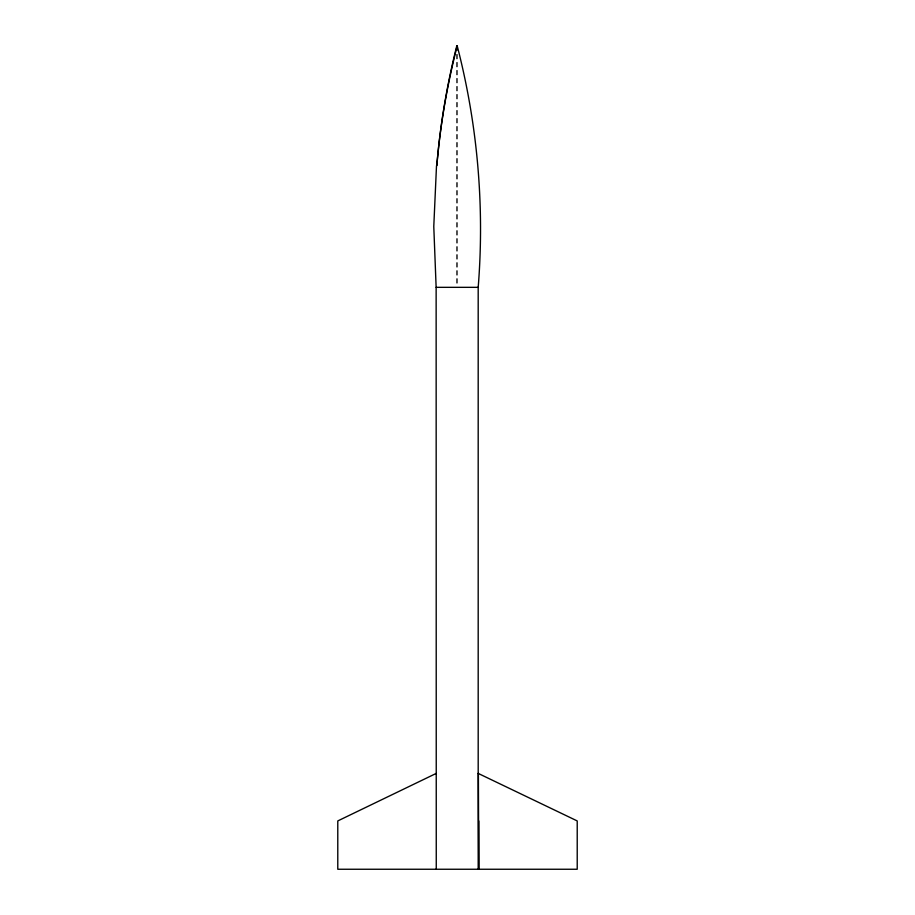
<?xml version="1.0" encoding="UTF-8"?>
<svg xmlns="http://www.w3.org/2000/svg" width="915" height="915" viewBox="0 0 915 915"><rect width="100%" height="100%" fill="white"/><g stroke="black" fill="none" stroke-linecap="round" stroke-linejoin="round"><path stroke-width="0.69" stroke-dasharray="4.58 3.43" d="M457.168 54.328L457.168 285.903M456.814 54.328L456.814 285.903"/><path stroke-width="1.37" d="M478.19 869.25L478.19 287.333C484.698 206.367 477.561 124.36 457.168 45.75L456.814 45.75A728.866 708.816 -90 0 0 436.775 165.649L438.8 145.451A729.701 725.778 -90 0 1 457.237 45.75L457.168 50.039M436.512 165.649L433.779 226.485L436.135 287.333L436.261 869.25M436.261 773.392L337.784 820.927L337.784 869.25L577.216 869.25L577.216 820.927L478.156 773.392M436.135 287.333L478.19 287.333M478.739 820.927L478.739 869.25L478.385 773.392M456.814 45.75L456.814 48.609"/></g></svg>
